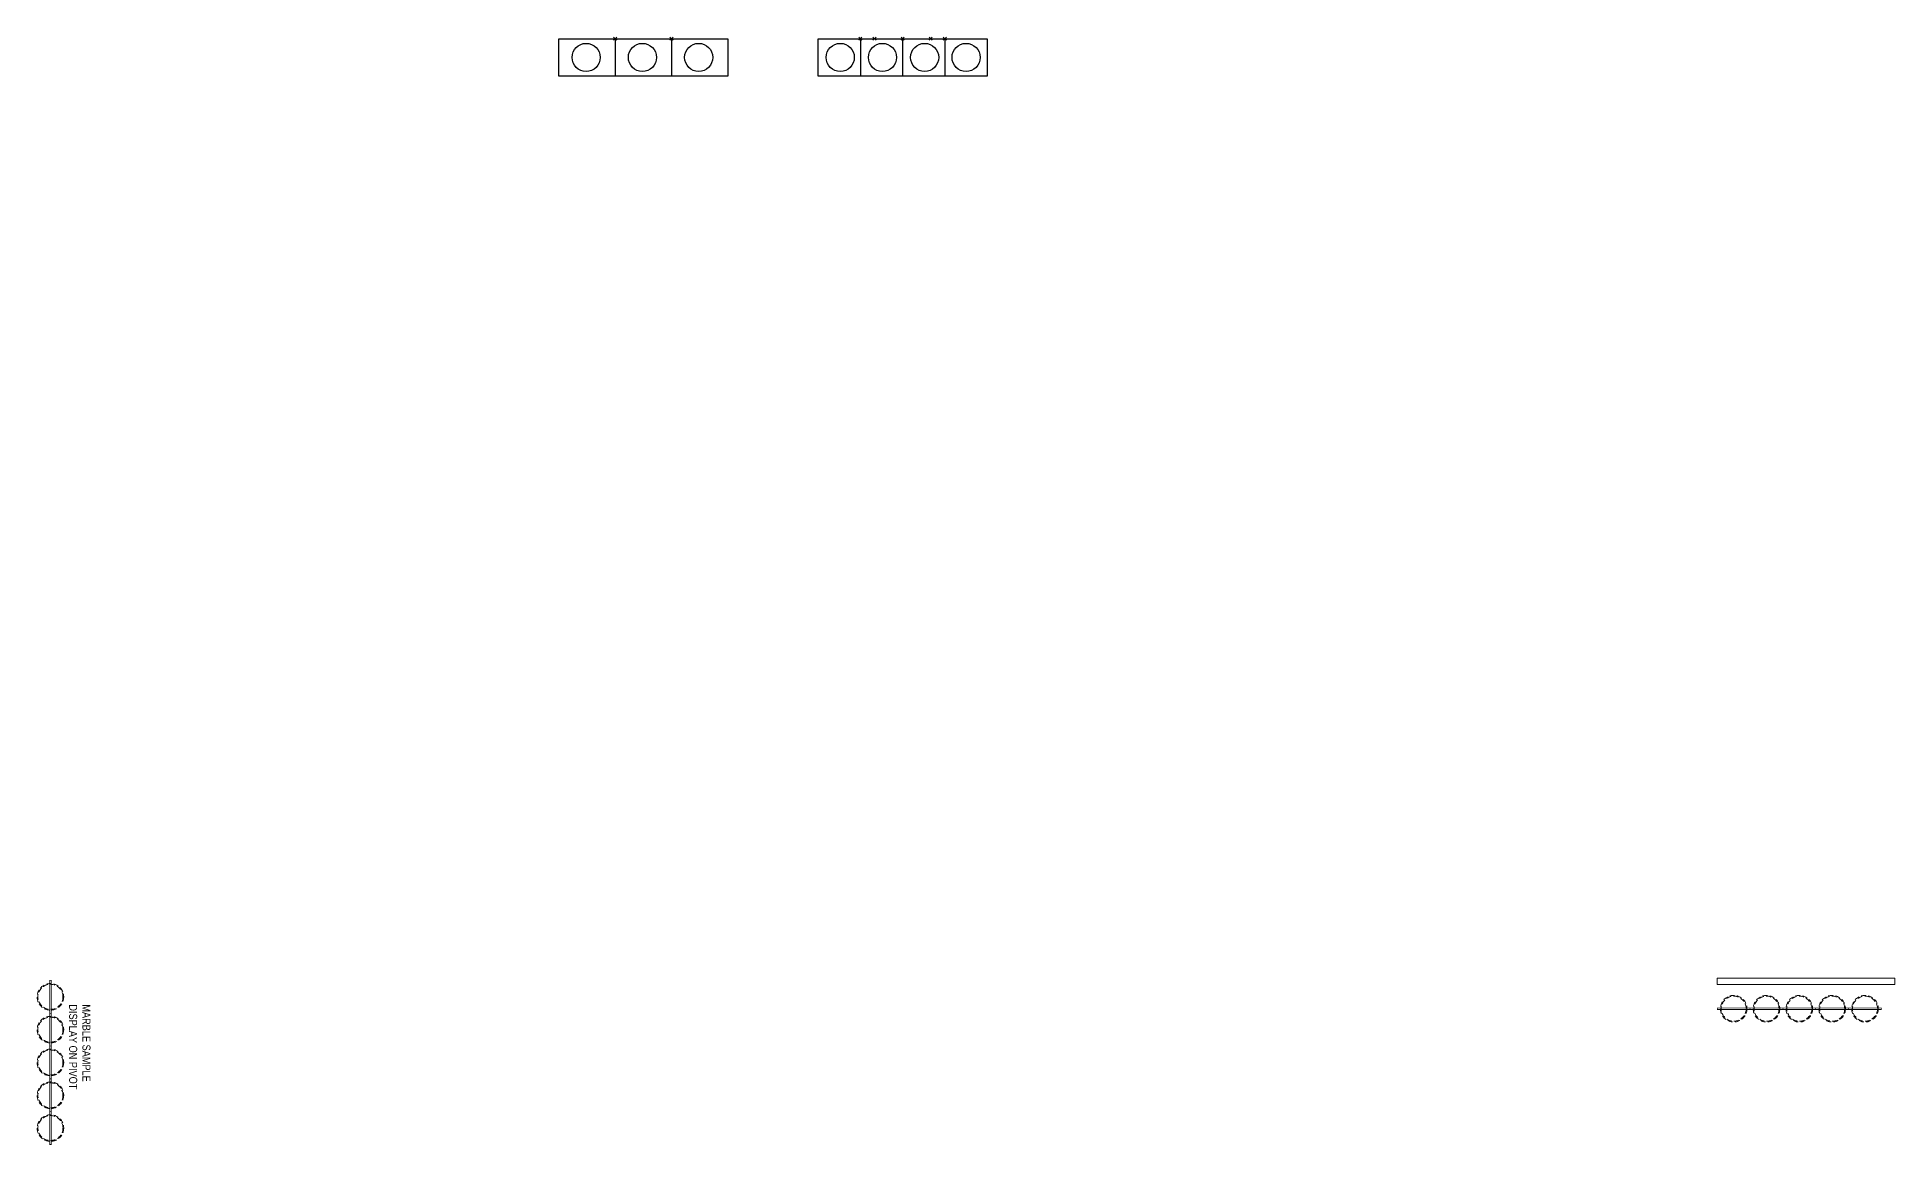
# Model space of a CAD drawing. Header units: inches. Extents: x -109431 to 29005, y -34715 to -1756.
# Drawn here: x -50206 to -49018, y -12210 to -11501 of the extents above; entities that cross this region are included whole.
import ezdxf

# ---------------------------------------------------------------- set-up
doc = ezdxf.new("R2010")
doc.units = ezdxf.units.IN
doc.header["$LTSCALE"] = 0.05
doc.header["$MEASUREMENT"] = 0
doc.header["$PDMODE"] = 3
doc.header["$PDSIZE"] = -4
doc.linetypes.add('A2-XREF-115_FURN$0$HIDDEN', pattern=[0.375, 0.25, -0.125])
doc.layers.add('Flooring Layout', color=7, linetype='Continuous')
doc.layers.add('text', color=4, linetype='Continuous')
doc.layers.add('FURNITURE', color=1, linetype='Continuous', lineweight=18)
doc.styles.add('4MMOF3-8', font='ARIALN.TTF', dxfattribs={"height": 5.12})

msp = doc.modelspace()

# ---------------------------------------------------------------- linework, layer by layer
at = {"layer": 'Flooring Layout', "ltscale": 50}
for p, q in [((-49872.31022, -11501.77239), (-49764.31022, -11501.77239)), ((-49872.31022, -11525.77239), (-49872.31022, -11501.77239)), ((-49836.31022, -11501.77239), (-49836.31022, -11525.77239)), ((-49800.31022, -11501.77239), (-49800.31022, -11525.77239)), ((-49764.31022, -11501.77239), (-49764.31022, -11525.77239)), ((-49706.41006, -11501.77239), (-49598.41006, -11501.77239)), ((-49706.41006, -11525.77239), (-49706.41006, -11501.77239)), ((-49679.41006, -11501.77239), (-49679.41006, -11525.77239)), ((-49652.41006, -11501.77239), (-49652.41006, -11525.77239)), ((-49625.41006, -11501.77239), (-49625.41006, -11525.77239)), ((-49598.41006, -11501.77239), (-49598.41006, -11525.77239)), ((-49764.31022, -11525.77239), (-49872.31022, -11525.77239)), ((-49598.41006, -11525.77239), (-49706.41006, -11525.77239))]:
    msp.add_line(p, q, dxfattribs=at)
for centre in [(-49854.88242, -11513.73943), (-49818.88242, -11513.73943), (-49782.88242, -11513.73943), (-49692.32037, -11513.73943), (-49665.32037, -11513.73943), (-49638.32037, -11513.73943), (-49611.80184, -11513.73943)]:
    msp.add_circle(centre, 9, dxfattribs=at)
at = {"layer": 'Flooring Layout'}
for p in [(-49836.31022, -11501.77239), (-49800.31022, -11501.77239), (-49679.41006, -11501.77239), (-49670.41006, -11501.77239), (-49652.41006, -11501.77239), (-49634.41006, -11501.77239), (-49625.41006, -11501.77239)]:
    msp.add_point(p, dxfattribs=at)
at = {"layer": 'FURNITURE', "ltscale": 50}
for p, q in [((-49131.24449, -12107.03146), (-49131.24449, -12103.03146)), ((-49131.24449, -12107.03146), (-49017.64539, -12107.03146)), ((-49017.64539, -12103.03146), (-49029.28302, -12103.03146)), ((-49017.64539, -12107.03146), (-49017.64539, -12103.03146))]:
    msp.add_line(p, q, dxfattribs=at)
at = {"layer": 'FURNITURE', "ltscale": 50, "const_width": 0.5}
for points in [[(-50198.09676, -12104.48225), (-50198.09676, -12125.48225), (-50197.09676, -12125.48225), (-50197.09676, -12104.48225)], [(-49131.24449, -12122.07757), (-49110.24449, -12122.07757), (-49110.24449, -12123.07757), (-49131.24449, -12123.07757)], [(-49110.24449, -12122.07757), (-49089.24449, -12122.07757), (-49089.24449, -12123.07757), (-49110.24449, -12123.07757)], [(-49089.24449, -12122.07757), (-49068.24449, -12122.07757), (-49068.24449, -12123.07757), (-49089.24449, -12123.07757)], [(-49068.24449, -12122.07757), (-49047.24449, -12122.07757), (-49047.24449, -12123.07757), (-49068.24449, -12123.07757)], [(-49026.24449, -12122.07757), (-49047.24449, -12122.07757), (-49047.24449, -12123.07757), (-49026.24449, -12123.07757)], [(-50198.09676, -12146.48225), (-50198.09676, -12125.48225), (-50197.09676, -12125.48225), (-50197.09676, -12146.48225)], [(-50198.09676, -12167.48225), (-50198.09676, -12146.48225), (-50197.09676, -12146.48225), (-50197.09676, -12167.48225)], [(-50198.09676, -12188.48225), (-50198.09676, -12167.48225), (-50197.09676, -12167.48225), (-50197.09676, -12188.48225)], [(-50198.09676, -12209.48225), (-50198.09676, -12188.48225), (-50197.09676, -12188.48225), (-50197.09676, -12209.48225)]]:
    msp.add_lwpolyline(points, close=True, dxfattribs=at)
at = {"layer": 'FURNITURE', "ltscale": 50}
for points in [[(-49017.64539, -12103.03146), (-49131.24449, -12103.03146)], [(-49033.91924, -12107.03146), (-49131.24449, -12107.03146)]]:
    msp.add_lwpolyline(points, dxfattribs=at)
at = {"layer": 'FURNITURE', "color": 252, "linetype": 'A2-XREF-115_FURN$0$HIDDEN', "ltscale": 250, "true_color": 0x939598}
for centre, radius in [((-50197.59676, -12114.98225), 8.5), ((-50197.59676, -12114.98225), 8), ((-49120.74449, -12122.57757), 8.5), ((-49120.74449, -12122.57757), 8), ((-49099.74449, -12122.57757), 8.5), ((-49099.74449, -12122.57757), 8), ((-49078.74449, -12122.57757), 8.5), ((-49078.74449, -12122.57757), 8), ((-49057.74449, -12122.57757), 8.5), ((-49057.74449, -12122.57757), 8), ((-49036.74449, -12122.57757), 8.5), ((-49036.74449, -12122.57757), 8), ((-50197.59676, -12135.98225), 8.5), ((-50197.59676, -12135.98225), 8), ((-50197.59676, -12156.98225), 8.5), ((-50197.59676, -12156.98225), 8), ((-50197.59676, -12177.98225), 8.5), ((-50197.59676, -12177.98225), 8), ((-50197.59676, -12198.98225), 8.5), ((-50197.59676, -12198.98225), 8)]:
    msp.add_circle(centre, radius, dxfattribs=at)

# ---------------------------------------------------------------- texts
at = {"layer": 'text', "ltscale": 50, "insert": (-50178.84833, -12119.80087), "char_height": 5.12, "width": 105.1209635, "attachment_point": 4, "rotation": 270, "style": '4MMOF3-8'}
msp.add_mtext('MARBLE SAMPLE\\PDISPLAY ON PIVOT', dxfattribs=at)

doc.saveas('drawing.dxf')
